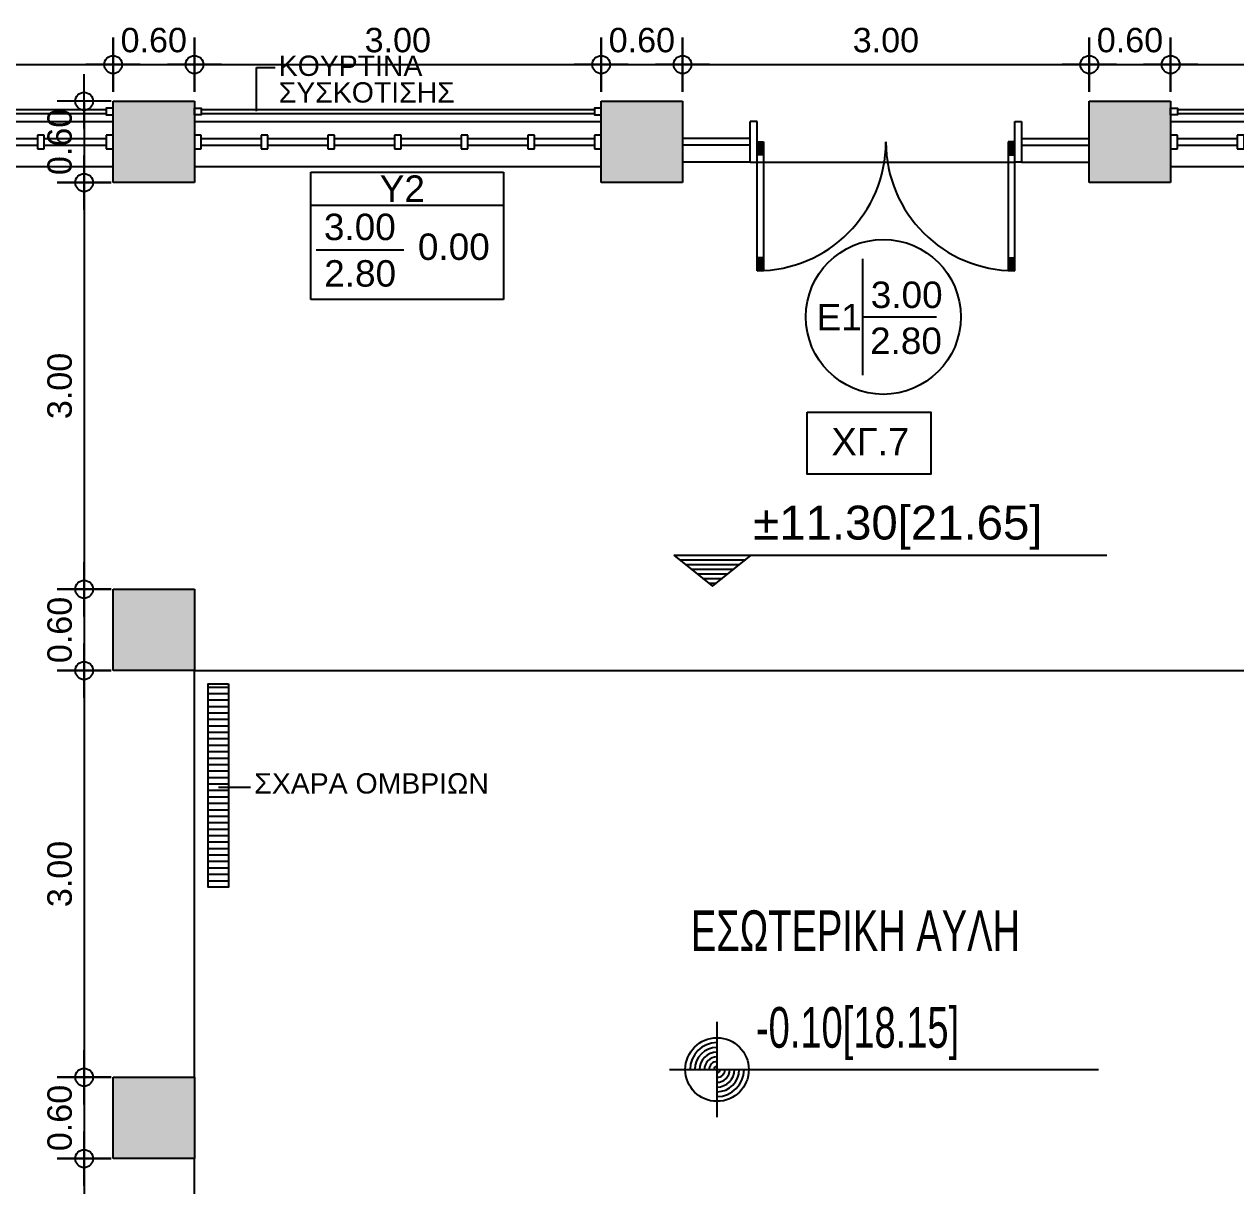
# Model space of a CAD drawing. Header units: metres. Extents: x -11 to 85, y -301 to 135.
# Drawn here: x 24.92 to 33.85, y 25.75 to 34.32 of the extents above; entities that cross this region are included whole.
import ezdxf

# ---------------------------------------------------------------- set-up
doc = ezdxf.new("R2010")
doc.units = ezdxf.units.M
doc.header["$LTSCALE"] = 0.036
doc.header["$PDMODE"] = 2
for name, color, linetype in [('arxitek corofos', 252, 'Continuous'), ('DIMBLK', 252, 'Continuous'), ('electext', 20, 'Continuous'), ('Epipla', 252, 'Continuous'), ('Parathira', 252, 'Continuous')]:
    doc.layers.add(name, color=color, linetype=linetype)
doc.styles.add('comu-c', font='ugcompl.shx', dxfattribs={"width": 0.7})
doc.styles.add('COMU-N', font='arial.ttf')
doc.styles.get("Standard").update_dxf_attribs({"font": 'arial.ttf'})
doc.dimstyles.new('CADWDOT', dxfattribs={"dimscale": 0.1, "dimtxt": 1.8, "dimasz": 0.08, "dimexe": 2, "dimexo": 0, "dimgap": 0.09, "dimtad": 0, "dimrnd": 0.001, "dimzin": 0, "dimdsep": 46, "dimtxsty": 'Standard', "dimblk1": 'ARTDIM', "dimblk2": 'ARTDIM', "dimsah": 1, "dimcen": 0.09, "dimdle": 0.05, "dimse1": 1, "dimse2": 1, "dimadec": 0, "dimazin": 0, "dimtfac": 1, "dimtmove": 0, "dimatfit": 3, "dimldrblk": 'ARTDIM', "dimfxl": 2, "dimtvp": 0.9999, "dimtolj": 1, "dimtzin": 0, "dimarcsym": 0})

# ---------------------------------------------------------------- blocks, each defined once
blk = doc.blocks.new('ARTDIM')
at = {"layer": 'DIMBLK'}
for p, q in [((0, -24.9975), (0, 24.9975)), ((-24.9975, 0), (24.9975, 0))]:
    blk.add_line(p, q, dxfattribs=at)
blk.add_circle((0, 0), 8.25, dxfattribs=at)
blk = doc.blocks.new('*D447')
at = {"layer": 'arxitek corofos', "color": 0, "lineweight": -2}
blk.add_line((25.3601, 33.7394), (25.3601, 33.1554), dxfattribs=at)
at = {"layer": 'Defpoints', "color": 0, "transparency": 16777216}
for p in [(25.5737, 33.7474), (25.3601, 33.1474), (25.5737, 33.1474)]:
    blk.add_point(p, dxfattribs=at)
at = {"layer": 'arxitek corofos', "color": 0, "lineweight": -2, "xscale": 0.008, "yscale": 0.008, "zscale": 0.008}
for p, rotation in [((25.3601, 33.7474), 90), ((25.3601, 33.1474), 270)]:
    blk.add_blockref('ARTDIM', p, dxfattribs=dict(at, rotation=rotation))
at = {"layer": 'arxitek corofos', "color": 0, "insert": (25.1801, 33.4474), "char_height": 0.18, "attachment_point": 5, "rotation": 90}
blk.add_mtext('\\A1;0.60', dxfattribs=at)
blk = doc.blocks.new('*D448')
at = {"layer": 'arxitek corofos', "color": 0, "lineweight": -2}
blk.add_line((25.3601, 33.1394), (25.3601, 30.1554), dxfattribs=at)
at = {"layer": 'Defpoints', "color": 0, "transparency": 16777216}
for p in [(25.5737, 33.1474), (25.3601, 30.1474), (25.5737, 30.1474)]:
    blk.add_point(p, dxfattribs=at)
at = {"layer": 'arxitek corofos', "color": 0, "lineweight": -2, "xscale": 0.008, "yscale": 0.008, "zscale": 0.008}
for p, rotation in [((25.3601, 33.1474), 90), ((25.3601, 30.1474), 270)]:
    blk.add_blockref('ARTDIM', p, dxfattribs=dict(at, rotation=rotation))
at = {"layer": 'arxitek corofos', "color": 0, "insert": (25.1801, 31.6474), "char_height": 0.18, "attachment_point": 5, "rotation": 90}
blk.add_mtext('\\A1;3.00', dxfattribs=at)
blk = doc.blocks.new('*D449')
at = {"layer": 'arxitek corofos', "color": 0, "lineweight": -2}
blk.add_line((25.3601, 30.1394), (25.3601, 29.5554), dxfattribs=at)
at = {"layer": 'Defpoints', "color": 0, "transparency": 16777216}
for p in [(25.5737, 30.1474), (25.3601, 29.5474), (25.5737, 29.5474)]:
    blk.add_point(p, dxfattribs=at)
at = {"layer": 'arxitek corofos', "color": 0, "lineweight": -2, "xscale": 0.008, "yscale": 0.008, "zscale": 0.008}
for p, rotation in [((25.3601, 30.1474), 90), ((25.3601, 29.5474), 270)]:
    blk.add_blockref('ARTDIM', p, dxfattribs=dict(at, rotation=rotation))
at = {"layer": 'arxitek corofos', "color": 0, "insert": (25.1801, 29.8474), "char_height": 0.18, "attachment_point": 5, "rotation": 90}
blk.add_mtext('\\A1;0.60', dxfattribs=at)
blk = doc.blocks.new('*D450')
at = {"layer": 'arxitek corofos', "color": 0, "lineweight": -2}
blk.add_line((25.3601, 29.5394), (25.3601, 26.5554), dxfattribs=at)
at = {"layer": 'Defpoints', "color": 0, "transparency": 16777216}
for p in [(25.5737, 29.5474), (25.3601, 26.5474), (25.5737, 26.5474)]:
    blk.add_point(p, dxfattribs=at)
at = {"layer": 'arxitek corofos', "color": 0, "lineweight": -2, "xscale": 0.008, "yscale": 0.008, "zscale": 0.008}
for p, rotation in [((25.3601, 29.5474), 90), ((25.3601, 26.5474), 270)]:
    blk.add_blockref('ARTDIM', p, dxfattribs=dict(at, rotation=rotation))
at = {"layer": 'arxitek corofos', "color": 0, "insert": (25.1801, 28.0474), "char_height": 0.18, "attachment_point": 5, "rotation": 90}
blk.add_mtext('\\A1;3.00', dxfattribs=at)
blk = doc.blocks.new('*D451')
at = {"layer": 'arxitek corofos', "color": 0, "lineweight": -2}
blk.add_line((25.3601, 26.5394), (25.3601, 25.9554), dxfattribs=at)
at = {"layer": 'Defpoints', "color": 0, "transparency": 16777216}
for p in [(25.5737, 26.5474), (25.3601, 25.9474), (25.5737, 25.9474)]:
    blk.add_point(p, dxfattribs=at)
at = {"layer": 'arxitek corofos', "color": 0, "lineweight": -2, "xscale": 0.008, "yscale": 0.008, "zscale": 0.008}
for p, rotation in [((25.3601, 26.5474), 90), ((25.3601, 25.9474), 270)]:
    blk.add_blockref('ARTDIM', p, dxfattribs=dict(at, rotation=rotation))
at = {"layer": 'arxitek corofos', "color": 0, "insert": (25.1801, 26.2474), "char_height": 0.18, "attachment_point": 5, "rotation": 90}
blk.add_mtext('\\A1;0.60', dxfattribs=at)
blk = doc.blocks.new('*D452')
at = {"layer": 'arxitek corofos', "color": 0, "lineweight": -2}
blk.add_line((25.3601, 25.9394), (25.3601, 22.9554), dxfattribs=at)
at = {"layer": 'Defpoints', "color": 0, "transparency": 16777216}
for p in [(25.5737, 25.9474), (25.3601, 22.9474), (25.5737, 22.9474)]:
    blk.add_point(p, dxfattribs=at)
at = {"layer": 'arxitek corofos', "color": 0, "lineweight": -2, "xscale": 0.008, "yscale": 0.008, "zscale": 0.008}
for p, rotation in [((25.3601, 25.9474), 90), ((25.3601, 22.9474), 270)]:
    blk.add_blockref('ARTDIM', p, dxfattribs=dict(at, rotation=rotation))
at = {"layer": 'arxitek corofos', "color": 0, "insert": (25.1801, 24.4474), "char_height": 0.18, "attachment_point": 5, "rotation": 90}
blk.add_mtext('\\A1;3.00', dxfattribs=at)
blk = doc.blocks.new('*D459')
at = {"layer": 'arxitek corofos', "color": 0, "lineweight": -2}
blk.add_line((22.4817, 34.0176), (25.5657, 34.0176), dxfattribs=at)
at = {"layer": 'Defpoints', "color": 0, "transparency": 16777216}
for p in [(25.5737, 34.0176), (22.4737, 33.3713), (25.5737, 33.3713)]:
    blk.add_point(p, dxfattribs=at)
at = {"layer": 'arxitek corofos', "color": 0, "lineweight": -2, "xscale": 0.008, "yscale": 0.008, "zscale": 0.008, "rotation": 180}
blk.add_blockref('ARTDIM', (22.4737, 34.0176), dxfattribs=at)
at = {"layer": 'arxitek corofos', "color": 0, "lineweight": -2, "xscale": 0.008, "yscale": 0.008, "zscale": 0.008}
blk.add_blockref('ARTDIM', (25.5737, 34.0176), dxfattribs=at)
at = {"layer": 'arxitek corofos', "color": 0, "insert": (24.0237, 34.1976), "char_height": 0.18, "attachment_point": 5}
blk.add_mtext('\\A1;3.10', dxfattribs=at)
blk = doc.blocks.new('*D460')
at = {"layer": 'arxitek corofos', "color": 0, "lineweight": -2}
blk.add_line((25.5817, 34.0176), (26.1657, 34.0176), dxfattribs=at)
at = {"layer": 'Defpoints', "color": 0, "transparency": 16777216}
for p in [(26.1737, 34.0176), (25.5737, 33.8213), (26.1737, 33.8213)]:
    blk.add_point(p, dxfattribs=at)
at = {"layer": 'arxitek corofos', "color": 0, "lineweight": -2, "xscale": 0.008, "yscale": 0.008, "zscale": 0.008, "rotation": 180}
blk.add_blockref('ARTDIM', (25.5737, 34.0176), dxfattribs=at)
at = {"layer": 'arxitek corofos', "color": 0, "lineweight": -2, "xscale": 0.008, "yscale": 0.008, "zscale": 0.008}
blk.add_blockref('ARTDIM', (26.1737, 34.0176), dxfattribs=at)
at = {"layer": 'arxitek corofos', "color": 0, "insert": (25.8737, 34.1976), "char_height": 0.18, "attachment_point": 5}
blk.add_mtext('\\A1;0.60', dxfattribs=at)
blk = doc.blocks.new('*D461')
at = {"layer": 'arxitek corofos', "color": 0, "lineweight": -2}
blk.add_line((26.1817, 34.0176), (29.1657, 34.0176), dxfattribs=at)
at = {"layer": 'Defpoints', "color": 0, "transparency": 16777216}
for p in [(29.1737, 34.0176), (26.1737, 33.7474), (29.1737, 33.7474)]:
    blk.add_point(p, dxfattribs=at)
at = {"layer": 'arxitek corofos', "color": 0, "lineweight": -2, "xscale": 0.008, "yscale": 0.008, "zscale": 0.008, "rotation": 180}
blk.add_blockref('ARTDIM', (26.1737, 34.0176), dxfattribs=at)
at = {"layer": 'arxitek corofos', "color": 0, "lineweight": -2, "xscale": 0.008, "yscale": 0.008, "zscale": 0.008}
blk.add_blockref('ARTDIM', (29.1737, 34.0176), dxfattribs=at)
at = {"layer": 'arxitek corofos', "color": 0, "insert": (27.6737, 34.1976), "char_height": 0.18, "attachment_point": 5}
blk.add_mtext('\\A1;3.00', dxfattribs=at)
blk = doc.blocks.new('*D462')
at = {"layer": 'arxitek corofos', "color": 0, "lineweight": -2}
blk.add_line((29.1817, 34.0176), (29.7657, 34.0176), dxfattribs=at)
at = {"layer": 'Defpoints', "color": 0, "transparency": 16777216}
for p in [(29.7737, 34.0176), (29.1737, 33.7474), (29.7737, 33.7474)]:
    blk.add_point(p, dxfattribs=at)
at = {"layer": 'arxitek corofos', "color": 0, "lineweight": -2, "xscale": 0.008, "yscale": 0.008, "zscale": 0.008, "rotation": 180}
blk.add_blockref('ARTDIM', (29.1737, 34.0176), dxfattribs=at)
at = {"layer": 'arxitek corofos', "color": 0, "lineweight": -2, "xscale": 0.008, "yscale": 0.008, "zscale": 0.008}
blk.add_blockref('ARTDIM', (29.7737, 34.0176), dxfattribs=at)
at = {"layer": 'arxitek corofos', "color": 0, "insert": (29.4737, 34.1976), "char_height": 0.18, "attachment_point": 5}
blk.add_mtext('\\A1;0.60', dxfattribs=at)
blk = doc.blocks.new('*D463')
at = {"layer": 'arxitek corofos', "color": 0, "lineweight": -2}
blk.add_line((29.7817, 34.0176), (32.7657, 34.0176), dxfattribs=at)
at = {"layer": 'Defpoints', "color": 0, "transparency": 16777216}
for p in [(32.7737, 34.0176), (29.7737, 33.7474), (32.7737, 33.7474)]:
    blk.add_point(p, dxfattribs=at)
at = {"layer": 'arxitek corofos', "color": 0, "lineweight": -2, "xscale": 0.008, "yscale": 0.008, "zscale": 0.008, "rotation": 180}
blk.add_blockref('ARTDIM', (29.7737, 34.0176), dxfattribs=at)
at = {"layer": 'arxitek corofos', "color": 0, "lineweight": -2, "xscale": 0.008, "yscale": 0.008, "zscale": 0.008}
blk.add_blockref('ARTDIM', (32.7737, 34.0176), dxfattribs=at)
at = {"layer": 'arxitek corofos', "color": 0, "insert": (31.2737, 34.1976), "char_height": 0.18, "attachment_point": 5}
blk.add_mtext('\\A1;3.00', dxfattribs=at)
blk = doc.blocks.new('*D464')
at = {"layer": 'arxitek corofos', "color": 0, "lineweight": -2}
blk.add_line((32.7817, 34.0176), (33.3657, 34.0176), dxfattribs=at)
at = {"layer": 'Defpoints', "color": 0, "transparency": 16777216}
for p in [(33.3737, 34.0176), (32.7737, 33.7474), (33.3737, 33.7474)]:
    blk.add_point(p, dxfattribs=at)
at = {"layer": 'arxitek corofos', "color": 0, "lineweight": -2, "xscale": 0.008, "yscale": 0.008, "zscale": 0.008, "rotation": 180}
blk.add_blockref('ARTDIM', (32.7737, 34.0176), dxfattribs=at)
at = {"layer": 'arxitek corofos', "color": 0, "lineweight": -2, "xscale": 0.008, "yscale": 0.008, "zscale": 0.008}
blk.add_blockref('ARTDIM', (33.3737, 34.0176), dxfattribs=at)
at = {"layer": 'arxitek corofos', "color": 0, "insert": (33.0737, 34.1976), "char_height": 0.18, "attachment_point": 5}
blk.add_mtext('\\A1;0.60', dxfattribs=at)
blk = doc.blocks.new('*D465')
at = {"layer": 'arxitek corofos', "color": 0, "lineweight": -2}
blk.add_line((33.3817, 34.0176), (36.3657, 34.0176), dxfattribs=at)
at = {"layer": 'Defpoints', "color": 0, "transparency": 16777216}
for p in [(36.3737, 34.0176), (33.3737, 33.7474), (36.3737, 33.7474)]:
    blk.add_point(p, dxfattribs=at)
at = {"layer": 'arxitek corofos', "color": 0, "lineweight": -2, "xscale": 0.008, "yscale": 0.008, "zscale": 0.008, "rotation": 180}
blk.add_blockref('ARTDIM', (33.3737, 34.0176), dxfattribs=at)
at = {"layer": 'arxitek corofos', "color": 0, "lineweight": -2, "xscale": 0.008, "yscale": 0.008, "zscale": 0.008}
blk.add_blockref('ARTDIM', (36.3737, 34.0176), dxfattribs=at)
at = {"layer": 'arxitek corofos', "color": 0, "insert": (34.8737, 34.1976), "char_height": 0.18, "attachment_point": 5}
blk.add_mtext('\\A1;3.00', dxfattribs=at)
blk = doc.blocks.new('A$C27FB3B59')
at = {"layer": 'Parathira'}
for p, q in [((-3.1, -0.15), (0, -0.15)), ((-3.1, -0.25), (-3.1, -0.35)), ((-3.05, -0.25), (-3.1, -0.25)), ((-3.05, -0.35), (-3.05, -0.25)), ((-2.5917, -0.25), (-2.5917, -0.35)), ((-2.5417, -0.25), (-2.5917, -0.25)), ((-2.5417, -0.35), (-2.5417, -0.25)), ((-2.0833, -0.25), (-2.0833, -0.35)), ((-2.0333, -0.25), (-2.0833, -0.25)), ((-2.0333, -0.35), (-2.0333, -0.25)), ((-1.575, -0.25), (-1.575, -0.35)), ((-1.525, -0.25), (-1.575, -0.25)), ((-1.525, -0.35), (-1.525, -0.25)), ((-1.0667, -0.25), (-1.0667, -0.35)), ((-1.0167, -0.25), (-1.0667, -0.25)), ((-1.0167, -0.35), (-1.0167, -0.25)), ((-0.5583, -0.25), (-0.5583, -0.35)), ((-0.5083, -0.25), (-0.5583, -0.25)), ((-0.5083, -0.35), (-0.5083, -0.25)), ((-0.05, -0.25), (-0.05, -0.35)), ((0, -0.25), (-0.05, -0.25)), ((0, -0.35), (0, -0.25)), ((-3.1, -0.35), (-3.05, -0.35)), ((-3.05, -0.275), (-2.5917, -0.275)), ((-3.05, -0.325), (-2.5917, -0.325)), ((-2.5917, -0.35), (-2.5417, -0.35)), ((-2.5417, -0.275), (-2.0833, -0.275)), ((-2.5417, -0.325), (-2.0833, -0.325)), ((-2.0833, -0.35), (-2.0333, -0.35)), ((-2.0333, -0.275), (-1.575, -0.275)), ((-2.0333, -0.325), (-1.575, -0.325)), ((-1.575, -0.35), (-1.525, -0.35)), ((-1.525, -0.275), (-1.0667, -0.275)), ((-1.525, -0.325), (-1.0667, -0.325)), ((-1.0667, -0.35), (-1.0167, -0.35)), ((-1.0167, -0.275), (-0.5583, -0.275)), ((-1.0167, -0.325), (-0.5583, -0.325)), ((-0.5583, -0.35), (-0.5083, -0.35)), ((-0.5083, -0.275), (-0.05, -0.275)), ((-0.5083, -0.325), (-0.05, -0.325)), ((-0.05, -0.35), (0, -0.35)), ((-3.14, -0.45), (-3.14, -0.48)), ((-3.14, -0.48), (0, -0.48))]:
    blk.add_line(p, q, dxfattribs=at)
blk = doc.blocks.new('A$C7D430525')
at = {"layer": 'Parathira'}
for p, q in [((0, 0), (3, 0)), ((0, -0.1), (0, -0.2)), ((0.05, -0.1), (0, -0.1)), ((0.05, -0.2), (0.05, -0.1)), ((0.05, -0.125), (0.4917, -0.125)), ((0.05, -0.175), (0.4917, -0.175)), ((0.4917, -0.1), (0.4917, -0.2)), ((0.5417, -0.1), (0.4917, -0.1)), ((0.5417, -0.2), (0.5417, -0.1)), ((0.5417, -0.125), (0.9833, -0.125)), ((0.5417, -0.175), (0.9833, -0.175)), ((0.9833, -0.1), (0.9833, -0.2)), ((1.0333, -0.1), (0.9833, -0.1)), ((1.0333, -0.2), (1.0333, -0.1)), ((1.0333, -0.125), (1.475, -0.125)), ((1.0333, -0.175), (1.475, -0.175)), ((1.475, -0.1), (1.475, -0.2)), ((1.525, -0.1), (1.475, -0.1)), ((1.525, -0.2), (1.525, -0.1)), ((1.525, -0.125), (1.9667, -0.125)), ((1.525, -0.175), (1.9667, -0.175)), ((1.9667, -0.1), (1.9667, -0.2)), ((2.0167, -0.1), (1.9667, -0.1)), ((2.0167, -0.2), (2.0167, -0.1)), ((2.0167, -0.125), (2.4583, -0.125)), ((2.0167, -0.175), (2.4583, -0.175)), ((2.4583, -0.1), (2.4583, -0.2)), ((2.5083, -0.1), (2.4583, -0.1)), ((2.5083, -0.2), (2.5083, -0.1)), ((2.5083, -0.125), (2.95, -0.125)), ((2.5083, -0.175), (2.95, -0.175)), ((2.95, -0.1), (2.95, -0.2)), ((3, -0.1), (2.95, -0.1)), ((3, -0.2), (3, -0.1)), ((0, -0.2), (0.05, -0.2)), ((0.4917, -0.2), (0.5417, -0.2)), ((0.9833, -0.2), (1.0333, -0.2)), ((1.475, -0.2), (1.525, -0.2)), ((1.9667, -0.2), (2.0167, -0.2)), ((2.4583, -0.2), (2.5083, -0.2)), ((2.95, -0.2), (3, -0.2)), ((0, -0.33), (3, -0.33))]:
    blk.add_line(p, q, dxfattribs=at)
blk = doc.blocks.new('A$C2D7A4D3C')
at = {"layer": 'Epipla'}
for p, q in [((0.05, 0.37), (2.95, 0.37)), ((0.05, 0.34), (2.95, 0.34))]:
    blk.add_line(p, q, dxfattribs=at)
for points in [[(0, 0.33), (0, 0.38), (0.05, 0.38), (0.05, 0.33)], [(3, 0.33), (3, 0.38), (2.95, 0.38), (2.95, 0.33)]]:
    blk.add_lwpolyline(points, close=True, dxfattribs=at)

msp = doc.modelspace()

# ---------------------------------------------------------------- hatches: boundary and pattern name
at = {"layer": 'arxitek corofos'}
for points in [[(26.1737, 33.7474), (25.5737, 33.7474), (25.5737, 33.1474), (26.1737, 33.1474)], [(29.7737, 33.7474), (29.1737, 33.7474), (29.1737, 33.1474), (29.7737, 33.1474)], [(33.3737, 33.1474), (33.3737, 33.7474), (32.7737, 33.7474), (32.7737, 33.1474)], [(25.5737, 30.1474), (25.5737, 29.5474), (26.1737, 29.5474), (26.1737, 30.1474)], [(26.1737, 25.9474), (26.1737, 26.5474), (25.5737, 26.5474), (25.5737, 25.9474)]]:
    msp.add_hatch(color=256, dxfattribs=at).paths.add_polyline_path(points)
h = msp.add_hatch(dxfattribs=at)
h.set_pattern_fill('LINE', color=256, scale=0.015, style=0)
h.set_pattern_definition([(360, (-1.18079, 53.858214), (1e-17, 0.047625), [])])
h.paths.add_polyline_path([(26.4237, 29.4504), (26.2737, 29.4504), (26.2737, 27.9504), (26.4237, 27.9504)])

# ---------------------------------------------------------------- linework, layer by layer
for p, q in [((26.6322, 33.6734), (26.6322, 33.9958)), ((26.6322, 33.9958), (26.7682, 33.9958)), ((25.5737, 33.1474), (25.5737, 33.7474)), ((25.5737, 33.7474), (26.1737, 33.7474)), ((26.1737, 33.7474), (26.1737, 33.1474)), ((29.1737, 33.7474), (29.7737, 33.7474)), ((29.1737, 33.1474), (29.1737, 33.7474)), ((29.7737, 33.7474), (29.7737, 33.1474)), ((32.7737, 33.1474), (32.7737, 33.7474)), ((32.7737, 33.7474), (33.3737, 33.7474)), ((33.3737, 33.7474), (33.3737, 33.1474)), ((22.5237, 33.6874), (25.5237, 33.6874)), ((22.5237, 33.6574), (25.5237, 33.6574)), ((30.2737, 33.2974), (30.2737, 33.5974)), ((30.3237, 33.5974), (30.2737, 33.5974)), ((30.3237, 33.2974), (30.3237, 33.5974)), ((32.2237, 33.2974), (32.2237, 33.5974)), ((32.2237, 33.5974), (32.2737, 33.5974)), ((32.2737, 33.5974), (32.2737, 33.2974)), ((30.2737, 33.4724), (29.7737, 33.4724)), ((30.2737, 33.4224), (29.7737, 33.4224)), ((30.3237, 32.4974), (30.3237, 33.4474)), ((30.3237, 33.4474), (30.3712, 33.4474)), ((30.3332, 33.4474), (30.3332, 33.3524)), ((30.3427, 33.4474), (30.3427, 33.3524)), ((30.3522, 33.4474), (30.3522, 33.3524)), ((30.3617, 33.4474), (30.3617, 33.3524)), ((30.3712, 33.4474), (30.3712, 32.4985)), ((32.2237, 33.4474), (32.1762, 33.4474)), ((32.1762, 33.4474), (32.1762, 32.4985)), ((32.1857, 33.4474), (32.1857, 33.3524)), ((32.1952, 33.4474), (32.1952, 33.3524)), ((32.2047, 33.4474), (32.2047, 33.3524)), ((32.2142, 33.4474), (32.2142, 33.3524)), ((32.2237, 32.4974), (32.2237, 33.4474)), ((32.2737, 33.4724), (32.7737, 33.4724)), ((32.2737, 33.4224), (32.7737, 33.4224)), ((30.3712, 33.3524), (30.3237, 33.3524)), ((32.1762, 33.3524), (32.2237, 33.3524)), ((30.2737, 33.2974), (29.7737, 33.2974)), ((30.2737, 33.2974), (30.3237, 33.2974)), ((30.3237, 33.2974), (32.2237, 33.2974)), ((32.2737, 33.2974), (32.2237, 33.2974)), ((32.2737, 33.2974), (32.7737, 33.2974)), ((27.0328, 32.2863), (27.0328, 33.2239)), ((27.0328, 33.2239), (28.4532, 33.2239)), ((28.4532, 33.2239), (28.4532, 32.2863)), ((26.1737, 33.1474), (25.5737, 33.1474)), ((29.7737, 33.1474), (29.1737, 33.1474)), ((33.3737, 33.1474), (32.7737, 33.1474)), ((28.4532, 32.9782), (27.0328, 32.9782)), ((27.0718, 32.6526), (27.7178, 32.6526)), ((30.3712, 32.5924), (30.3237, 32.5924)), ((30.3332, 32.5924), (30.3332, 32.4974)), ((30.3427, 32.5924), (30.3427, 32.4975)), ((30.3522, 32.5924), (30.3522, 32.4978)), ((30.3617, 32.5924), (30.3617, 32.4981)), ((31.1007, 32.5857), (31.1007, 31.7277)), ((32.1762, 32.5924), (32.2237, 32.5924)), ((32.1857, 32.5924), (32.1857, 32.4981)), ((32.1952, 32.5924), (32.1952, 32.4978)), ((32.2047, 32.5924), (32.2047, 32.4975)), ((32.2142, 32.5924), (32.2142, 32.4974)), ((28.4532, 32.2863), (27.0328, 32.2863)), ((31.1007, 32.1567), (31.6467, 32.1567)), ((29.7101, 30.3982), (29.9952, 30.1701)), ((29.7101, 30.3982), (32.9021, 30.3982)), ((29.9952, 30.1701), (30.2803, 30.3982)), ((29.7529, 30.364), (30.2375, 30.364)), ((29.7956, 30.3298), (30.1948, 30.3298)), ((29.8384, 30.2956), (30.152, 30.2956)), ((29.8812, 30.2614), (30.1092, 30.2614)), ((29.9239, 30.2272), (30.0665, 30.2272)), ((25.5737, 30.1474), (26.1737, 30.1474)), ((25.5737, 29.5474), (25.5737, 30.1474)), ((26.1737, 30.1474), (26.1737, 29.5474)), ((29.9667, 30.1929), (30.0237, 30.1929)), ((26.1737, 29.5474), (25.5737, 29.5474)), ((26.1737, 29.5474), (36.3737, 29.5474)), ((26.1737, 26.5474), (26.1737, 29.5474)), ((26.3512, 28.687), (26.5878, 28.687)), ((30.0283, 26.2533), (30.0283, 26.9559)), ((25.5737, 25.9474), (25.5737, 26.5474)), ((25.5737, 26.5474), (26.1737, 26.5474)), ((26.1737, 26.5474), (26.1737, 25.9474)), ((29.677, 26.6046), (32.8411, 26.6046)), ((26.1737, 25.9474), (25.5737, 25.9474)), ((26.1737, 22.9474), (26.1737, 25.9474))]:
    msp.add_line(p, q, dxfattribs=at)
for points in [[(25.5737, 33.6474), (25.5737, 33.6974), (25.5237, 33.6974), (25.5237, 33.6474)], [(26.4237, 29.4504), (26.4237, 27.9504), (26.2737, 27.9504), (26.2737, 29.4504)]]:
    msp.add_lwpolyline(points, close=True, dxfattribs=at)
for centre, radius in [((31.2545, 32.1567), 0.5712), ((30.0283, 26.6046), 0.2342)]:
    msp.add_circle(centre, radius, dxfattribs=at)
for centre, radius, start, end in [((30.3237, 33.4474), 0.95, 270, 0), ((32.2237, 33.4474), 0.95, 180, 270), ((30.0283, 26.6046), 0.1991, 90, 180), ((30.0283, 26.6046), 0.1639, 90, 180), ((30.0283, 26.6046), 0.1288, 90, 180), ((30.0283, 26.6046), 0.0937, 90, 180), ((30.0283, 26.6046), 0.0585, 90, 180), ((30.0283, 26.6046), 0.0234, 90, 180), ((30.0283, 26.6046), 0.0937, 270, 0), ((30.0283, 26.6046), 0.1288, 270, 0), ((30.0283, 26.6046), 0.1639, 270, 0), ((30.0283, 26.6046), 0.1991, 270, 0), ((30.0283, 26.6046), 0.0585, 270, 0), ((30.0283, 26.6046), 0.0234, 270, 0)]:
    msp.add_arc(centre, radius, start, end, dxfattribs=at)
at = {"layer": 'electext'}
msp.add_lwpolyline([(30.693, 31.4528), (31.6046, 31.4528), (31.6046, 30.9975), (30.693, 30.9975)], close=True, dxfattribs=at)

# ---------------------------------------------------------------- block references
at = {"layer": 'arxitek corofos'}
for name, p in [('A$C2D7A4D3C', (26.1737, 33.3174)), ('A$C2D7A4D3C', (33.3737, 33.3174)), ('A$C27FB3B59', (25.5737, 33.7474)), ('A$C7D430525', (26.1737, 33.5974)), ('A$C7D430525', (33.3737, 33.5974))]:
    msp.add_blockref(name, p, dxfattribs=at)

# ---------------------------------------------------------------- texts
at = {"layer": 'arxitek corofos', "style": 'COMU-N'}
for s, height, p in [('ΚΟΥΡΤΙΝΑ', 0.15, (26.7955, 33.9345)), ('ΣΥΣΚΟΤΙΣΗΣ', 0.15, (26.7955, 33.7378)), ('Y2', 0.195, (27.5402, 33.0054)), ('3.00', 0.195, (27.1285, 32.7231)), ('0.00', 0.195, (27.8218, 32.577)), ('2.80', 0.195, (27.1309, 32.3801)), ('3.00', 0.195, (31.162, 32.2225)), ('E1', 0.195, (30.7625, 32.0575)), ('2.80', 0.195, (31.1567, 31.8832)), ('ΣΧΑΡΑ ΟΜΒΡΙΩΝ', 0.15, (26.6151, 28.6407))]:
    msp.add_text(s, height=height, dxfattribs=at).set_placement(p)
at = {"layer": 'arxitek corofos', "style": 'comu-c', "width": 0.7}
msp.add_text('ΕΣΩΤΕΡΙΚΗ ΑΥΛΗ', height=0.3, dxfattribs=at).set_placement((29.8351, 27.4789, -3))
at = {"layer": 'arxitek corofos', "style": 'COMU-N'}
msp.add_attdef('±11.30[21.65]', (30.2952, 30.5144), '±0.00', height=0.25, dxfattribs=at)
at = {"layer": 'arxitek corofos', "style": 'comu-c', "width": 0.7}
msp.add_attdef('-0.10[18.15]', (30.3149, 26.7657), '±0.00', height=0.3, dxfattribs=at)
at = {"layer": 'electext', "style": 'COMU-N'}
msp.add_text('ΧΓ.7', height=0.2, dxfattribs=at).set_placement((30.8722, 31.1362))

# ---------------------------------------------------------------- dimensions: what is measured, and where the dimension line sits
at = {"layer": 'arxitek corofos'}
for base, p1, p2, picture, middle in [((25.5737, 34.0176), (22.4737, 33.3713), (25.5737, 33.3713), '*D459', (24.0237, 34.1976)), ((29.1737, 34.0176), (26.1737, 33.7474), (29.1737, 33.7474), '*D461', (27.6737, 34.1976)), ((32.7737, 34.0176), (29.7737, 33.7474), (32.7737, 33.7474), '*D463', (31.2737, 34.1976)), ((36.3737, 34.0176), (33.3737, 33.7474), (36.3737, 33.7474), '*D465', (34.8737, 34.1976))]:
    dim = msp.add_linear_dim(base=base, p1=p1, p2=p2, dimstyle='CADWDOT', dxfattribs=at)
    dim.commit()
    dim.dimension.update_dxf_attribs({"geometry": picture, "text_midpoint": middle})
for base, p1, p2, picture, middle in [((26.1737, 34.0176), (25.5737, 33.8213), (26.1737, 33.8213), '*D460', (25.8737, 34.0176)), ((29.7737, 34.0176), (29.1737, 33.7474), (29.7737, 33.7474), '*D462', (29.4737, 34.0176)), ((33.3737, 34.0176), (32.7737, 33.7474), (33.3737, 33.7474), '*D464', (33.0737, 34.0176))]:
    dim = msp.add_linear_dim(base=base, p1=p1, p2=p2, dimstyle='CADWDOT', dxfattribs=at)
    dim.commit()
    dim.dimension.update_dxf_attribs({"geometry": picture, "text_midpoint": middle, "dimtype": 160})
for base, p1, p2, picture, middle in [((25.3601, 33.1474), (25.5737, 33.7474), (25.5737, 33.1474), '*D447', (25.3601, 33.4474)), ((25.3601, 29.5474), (25.5737, 30.1474), (25.5737, 29.5474), '*D449', (25.3601, 29.8474)), ((25.3601, 25.9474), (25.5737, 26.5474), (25.5737, 25.9474), '*D451', (25.3601, 26.2474))]:
    dim = msp.add_linear_dim(base=base, p1=p1, p2=p2, angle=90, dimstyle='CADWDOT', dxfattribs=at)
    dim.commit()
    dim.dimension.update_dxf_attribs({"geometry": picture, "text_midpoint": middle, "dimtype": 160})
for base, p1, p2, picture, middle in [((25.3601, 30.1474), (25.5737, 33.1474), (25.5737, 30.1474), '*D448', (25.1801, 31.6474)), ((25.3601, 26.5474), (25.5737, 29.5474), (25.5737, 26.5474), '*D450', (25.1801, 28.0474)), ((25.3601, 22.9474), (25.5737, 25.9474), (25.5737, 22.9474), '*D452', (25.1801, 24.4474))]:
    dim = msp.add_linear_dim(base=base, p1=p1, p2=p2, angle=90, dimstyle='CADWDOT', dxfattribs=at)
    dim.commit()
    dim.dimension.update_dxf_attribs({"geometry": picture, "text_midpoint": middle})

doc.saveas('drawing.dxf')
